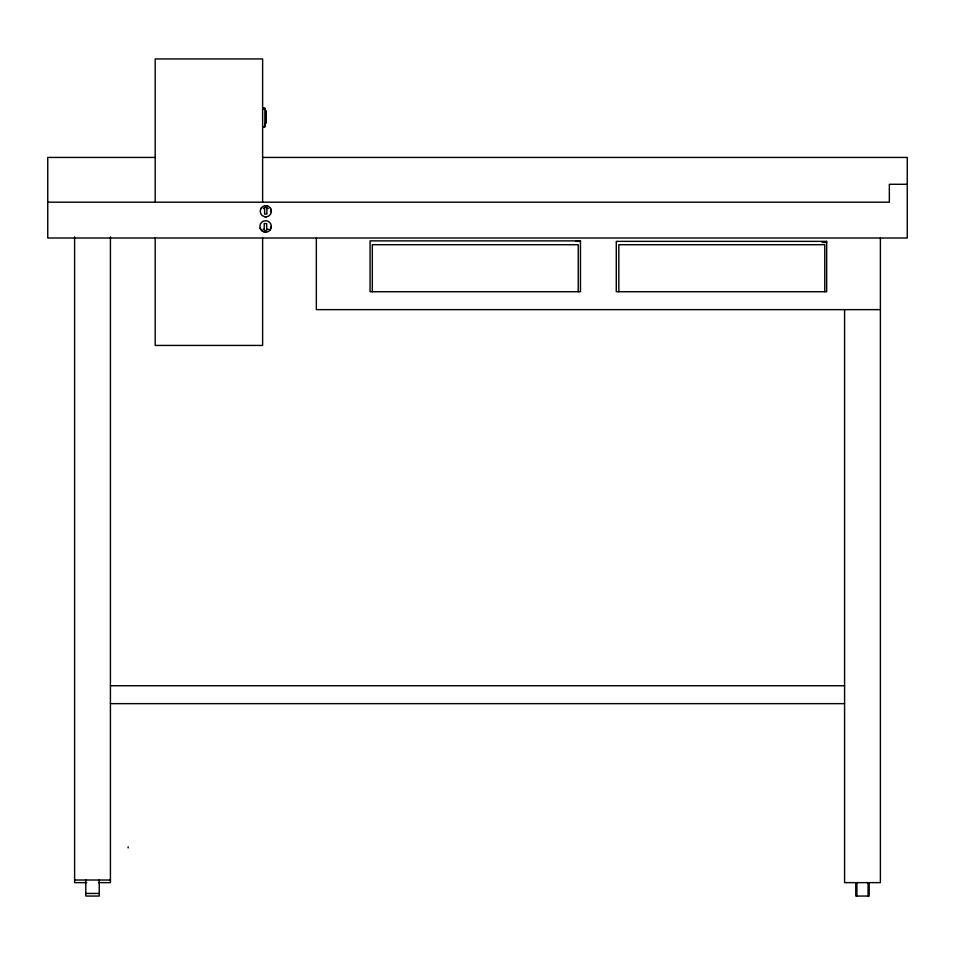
<?xml version="1.0" encoding="UTF-8"?>
<svg xmlns="http://www.w3.org/2000/svg" width="955" height="955" viewBox="0 0 955 955"><rect width="100%" height="100%" fill="white"/><g stroke="black" fill="none" stroke-linecap="round" stroke-linejoin="round"><path stroke-width="1.43" d="M271.339 212.237A5.599 5.599 0 0 0 263.926 205.982A5.599 5.599 0 0 0 262.219 215.52A5.599 5.599 0 0 0 271.339 212.237L270.42 208.059M260.763 208.87L261.551 207.641M269.835 230.37L271.375 226.24M264.869 108.273L262.625 108.273L264.869 108.333L264.869 126.86L262.625 126.86M262.625 108.751L264.869 108.751M262.625 108.954L264.869 108.954M265.979 111.472L265.979 113.275M265.979 116.009L266.159 117.847M265.979 120.485L266.159 122.419M264.869 123.828L264.869 125.929M262.625 126.657L264.869 126.657M155.188 157.432L47.75 157.432L47.75 238.01L907.25 238.01L907.25 157.432L262.625 157.432M907.25 184.291L889.344 184.291L889.344 202.197L47.75 202.197M575.984 241.364L580.461 241.364M822.195 242.475L826.672 242.475M880.391 309.635L316.344 309.635L316.344 238.01M110.422 685.738L844.578 685.738M110.422 703.644L844.578 703.644M74.609 880.021L110.422 880.021M86.702 882.635L74.609 882.635L74.609 236.888M98.484 882.635L110.422 882.635L110.422 236.888M85.807 893.45L99.225 893.45M265.359 205.671L266.815 205.743M264.833 216.761L266.302 216.821M264.332 232.053L265.824 232.196M260.118 228.138L260.739 229.498M880.391 238.01L880.391 882.635L844.578 882.635L844.578 309.635M869.193 882.635L869.193 896.053L855.776 896.053L855.776 882.635M868.083 882.635L868.083 896.053M856.886 882.635L856.886 896.053M824.762 291.729L824.762 244.719L618.84 244.719L618.84 291.729M578.229 291.729L578.229 244.719L372.307 244.719L372.307 291.729M265.979 110.482L265.979 114.576M265.979 114.982L265.979 119.029M265.979 119.459L265.979 123.505M262.625 202.197L262.625 58.947L155.188 58.947L155.188 202.197M262.625 237.998L262.625 345.435L155.188 345.435L155.188 237.998M128.161 846.81L128.161 847.933M99.225 880.021L99.225 896.053L85.807 896.053L85.807 880.021M265.824 207.08L263.425 208.476L264.631 208.476L264.631 214.063L266.863 214.063L266.863 208.476L268.236 208.476L265.824 207.08M268.009 229.296L265.418 230.728L263.031 229.296L264.225 229.296L264.225 223.554L266.708 223.554L266.708 229.296L268.009 229.296M580.461 240.875L370.062 240.875L370.062 291.729L580.461 291.729L580.461 240.875M826.672 241.364L616.273 241.364L616.273 291.729L826.672 291.729L826.672 241.364M261.694 230.656A5.754 5.754 0 0 0 271.232 227.732A5.754 5.754 0 0 0 263.938 220.939A5.754 5.754 0 0 0 261.694 230.656"/></g></svg>
